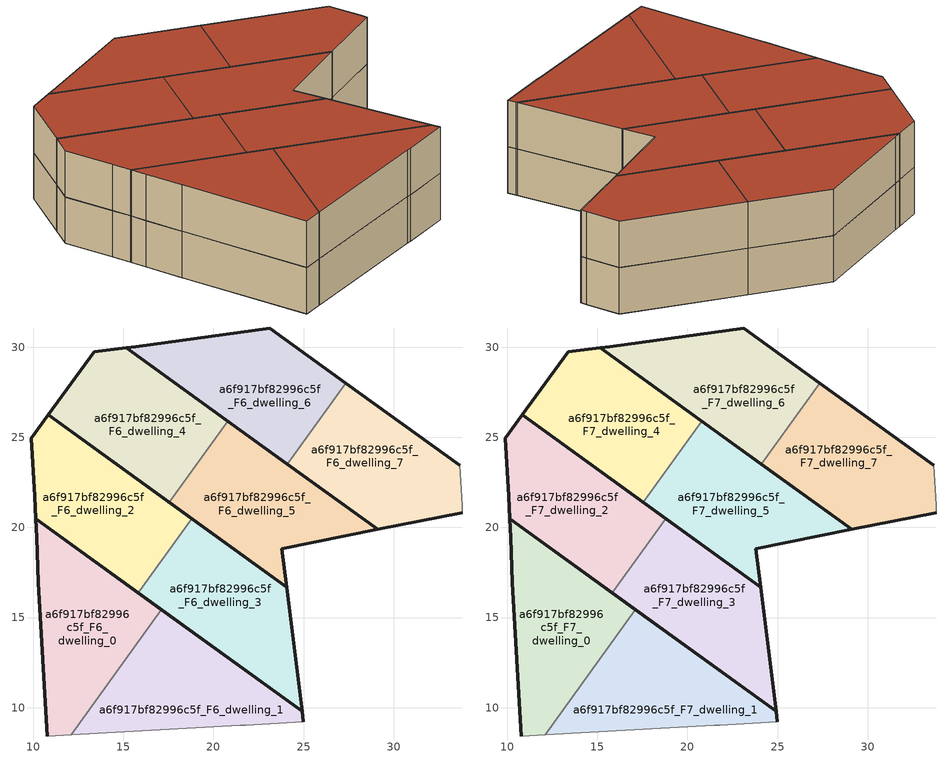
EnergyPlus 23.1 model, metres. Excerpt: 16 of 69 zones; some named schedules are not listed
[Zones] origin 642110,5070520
a6f917bf82996c5f_F6_dwelling_0
 floor to a6f917bf82996c5f_F5_dwelling_0 (EU_floor_Construction): 12.1,8.5 17.11,15.44 10.14,20.48 10.19,19.43 10.29,16.97 10.29,16.93 10.79,8.43 z18
 wall outside (EU_wall_Construction): 10.79,8.43 10.29,16.93 10.29,16.97 10.19,19.43 10.14,20.48 17.11,15.44 z18:21
 wall adiabatic (EU_wall_Construction): 12.1,8.5 10.79,8.43 z18:21
 wall to a6f917bf82996c5f_F6_dwelling_1 (EU_wall_Construction): 17.11,15.44 12.1,8.5 z18:21
a6f917bf82996c5f_F6_dwelling_1
 floor to a6f917bf82996c5f_F5_dwelling_1 (EU_floor_Construction): 24.99,9.22 24.92,9.8 17.11,15.44 12.1,8.5 21.49,9.02 21.79,9.02 z18
 wall outside (EU_wall_Construction): 17.11,15.44 24.92,9.8 24.99,9.22 z18:21
 wall adiabatic (EU_wall_Construction): 24.99,9.22 21.79,9.02 21.49,9.02 12.1,8.5 z18:21
a6f917bf82996c5f_F6_dwelling_2
 floor to a6f917bf82996c5f_F5_dwelling_2 (EU_floor_Construction): 15.82,16.37 18.8,20.49 10.84,26.24 9.89,24.94 10.09,21.74 10.14,20.48 z18
 wall outside (EU_wall_Construction): 15.82,16.37 10.14,20.48 10.09,21.74 9.89,24.94 10.84,26.24 18.8,20.49 z18:21
 wall to a6f917bf82996c5f_F6_dwelling_3 (EU_wall_Construction): 18.8,20.49 15.82,16.37 z18:21
a6f917bf82996c5f_F6_dwelling_3
 floor to a6f917bf82996c5f_F5_dwelling_3 (EU_floor_Construction): 24.92,9.8 24.06,16.69 18.8,20.49 15.82,16.37 z18
 wall outside (EU_wall_Construction): 18.8,20.49 24.06,16.69 24.92,9.8 15.82,16.37 z18:21
a6f917bf82996c5f_F6_dwelling_4
 floor to a6f917bf82996c5f_F5_dwelling_4 (EU_floor_Construction): 17.54,21.4 20.79,25.9 15.16,29.97 13.39,29.74 10.84,26.24 z18
 wall outside (EU_wall_Construction): 17.54,21.4 10.84,26.24 13.39,29.74 15.16,29.97 20.79,25.9 z18:21
 wall to a6f917bf82996c5f_F6_dwelling_5 (EU_wall_Construction): 20.79,25.9 17.54,21.4 z18:21
a6f917bf82996c5f_F6_dwelling_5
 floor to a6f917bf82996c5f_F5_dwelling_5 (EU_floor_Construction): 29.11,19.89 20.79,25.9 17.54,21.4 24.06,16.69 23.8,18.83 z18
 wall outside (EU_wall_Construction): 20.79,25.9 29.11,19.89 23.8,18.83 24.06,16.69 17.54,21.4 z18:21
a6f917bf82996c5f_F6_dwelling_6
 floor to a6f917bf82996c5f_F5_dwelling_6 (EU_floor_Construction): 24.1,23.52 27.34,28.01 23.11,31.07 15.69,30.04 15.16,29.97 z18
 wall outside (EU_wall_Construction): 24.1,23.52 15.16,29.97 15.69,30.04 23.11,31.07 27.34,28.01 z18:21
 wall to a6f917bf82996c5f_F6_dwelling_7 (EU_wall_Construction): 27.34,28.01 24.1,23.52 z18:21
a6f917bf82996c5f_F6_dwelling_7
 floor to a6f917bf82996c5f_F5_dwelling_7 (EU_floor_Construction): 33.81,20.83 33.81,21.23 33.67,23.44 27.34,28.01 24.1,23.52 29.11,19.89 z18
 wall outside (EU_wall_Construction): 33.81,20.83 29.11,19.89 24.1,23.52 / 27.34,28.01 33.67,23.44 z18:21
 wall adiabatic (EU_wall_Construction): 33.67,23.44 33.81,21.23 33.81,20.83 z18:21
a6f917bf82996c5f_F7_dwelling_0
 floor to a6f917bf82996c5f_F6_dwelling_0 (EU_floor_Construction): 12.1,8.5 17.11,15.44 10.14,20.48 10.19,19.43 10.29,16.97 10.29,16.93 10.79,8.43 z21
 wall outside (EU_wall_Construction): 10.79,8.43 10.29,16.93 10.29,16.97 10.19,19.43 10.14,20.48 17.11,15.44 z21:24
 wall adiabatic (EU_wall_Construction): 12.1,8.5 10.79,8.43 z21:24
 wall to a6f917bf82996c5f_F7_dwelling_1 (EU_wall_Construction): 17.11,15.44 12.1,8.5 z21:24
 roof outside (EU_roof_Construction): 17.11,15.44 12.1,8.5 10.79,8.43 10.29,16.93 10.29,16.97 10.19,19.43 10.14,20.48 z24
a6f917bf82996c5f_F7_dwelling_1
 floor to a6f917bf82996c5f_F6_dwelling_1 (EU_floor_Construction): 24.99,9.22 24.92,9.8 17.11,15.44 12.1,8.5 21.49,9.02 21.79,9.02 z21
 wall outside (EU_wall_Construction): 17.11,15.44 24.92,9.8 24.99,9.22 z21:24
 wall adiabatic (EU_wall_Construction): 24.99,9.22 21.79,9.02 21.49,9.02 12.1,8.5 z21:24
 roof outside (EU_roof_Construction): 24.92,9.8 24.99,9.22 21.79,9.02 21.49,9.02 12.1,8.5 17.11,15.44 z24
a6f917bf82996c5f_F7_dwelling_2
 floor to a6f917bf82996c5f_F6_dwelling_2 (EU_floor_Construction): 15.82,16.37 18.8,20.49 10.84,26.24 9.89,24.94 10.09,21.74 10.14,20.48 z21
 wall outside (EU_wall_Construction): 15.82,16.37 10.14,20.48 10.09,21.74 9.89,24.94 10.84,26.24 18.8,20.49 z21:24
 wall to a6f917bf82996c5f_F7_dwelling_3 (EU_wall_Construction): 18.8,20.49 15.82,16.37 z21:24
 roof outside (EU_roof_Construction): 18.8,20.49 15.82,16.37 10.14,20.48 10.09,21.74 9.89,24.94 10.84,26.24 z24
a6f917bf82996c5f_F7_dwelling_3
 floor to a6f917bf82996c5f_F6_dwelling_3 (EU_floor_Construction): 24.92,9.8 24.06,16.69 18.8,20.49 15.82,16.37 z21
 wall outside (EU_wall_Construction): 18.8,20.49 24.06,16.69 24.92,9.8 15.82,16.37 z21:24
 roof outside (EU_roof_Construction): 24.06,16.69 24.92,9.8 15.82,16.37 18.8,20.49 z24
a6f917bf82996c5f_F7_dwelling_4
 floor to a6f917bf82996c5f_F6_dwelling_4 (EU_floor_Construction): 17.54,21.4 20.79,25.9 15.16,29.97 13.39,29.74 10.84,26.24 z21
 wall outside (EU_wall_Construction): 17.54,21.4 10.84,26.24 13.39,29.74 15.16,29.97 20.79,25.9 z21:24
 wall to a6f917bf82996c5f_F7_dwelling_5 (EU_wall_Construction): 20.79,25.9 17.54,21.4 z21:24
 roof outside (EU_roof_Construction): 20.79,25.9 17.54,21.4 10.84,26.24 13.39,29.74 15.16,29.97 z24
a6f917bf82996c5f_F7_dwelling_5
 floor to a6f917bf82996c5f_F6_dwelling_5 (EU_floor_Construction): 29.11,19.89 20.79,25.9 17.54,21.4 24.06,16.69 23.8,18.83 z21
 wall outside (EU_wall_Construction): 20.79,25.9 29.11,19.89 23.8,18.83 24.06,16.69 17.54,21.4 z21:24
 roof outside (EU_roof_Construction): 29.11,19.89 23.8,18.83 24.06,16.69 17.54,21.4 20.79,25.9 z24
a6f917bf82996c5f_F7_dwelling_6
 floor to a6f917bf82996c5f_F6_dwelling_6 (EU_floor_Construction): 24.1,23.52 27.34,28.01 23.11,31.07 15.69,30.04 15.16,29.97 z21
 wall outside (EU_wall_Construction): 24.1,23.52 15.16,29.97 15.69,30.04 23.11,31.07 27.34,28.01 z21:24
 wall to a6f917bf82996c5f_F7_dwelling_7 (EU_wall_Construction): 27.34,28.01 24.1,23.52 z21:24
 roof outside (EU_roof_Construction): 27.34,28.01 24.1,23.52 15.16,29.97 15.69,30.04 23.11,31.07 z24
a6f917bf82996c5f_F7_dwelling_7
 floor to a6f917bf82996c5f_F6_dwelling_7 (EU_floor_Construction): 33.81,20.83 33.81,21.23 33.67,23.44 27.34,28.01 24.1,23.52 29.11,19.89 z21
 wall outside (EU_wall_Construction): 33.81,20.83 29.11,19.89 24.1,23.52 / 27.34,28.01 33.67,23.44 z21:24
 wall adiabatic (EU_wall_Construction): 33.67,23.44 33.81,21.23 33.81,20.83 z21:24
 roof outside (EU_roof_Construction): 33.67,23.44 33.81,21.23 33.81,20.83 29.11,19.89 24.1,23.52 27.34,28.01 z24
[Building]
EU S2 Campaign: North Axis=0; Terrain=City; Solar Distribution=FullExterior
[Site:Location]
Lyon-Bron: Latitude=45.75; Longitude=5; Time Zone=1; Elevation=198
[SizingPeriod:WeatherFileDays]
AnnualSizingPeriod: Begin Month=1; Begin Day of Month=1; End Month=12; End Day of Month=31; Day of Week for Start Day=Monday; Use Weather File Daylight Saving Period=No; Use Weather File Rain and Snow Indicators=No
[MATERIAL]
EU_InternalMass_Material: Roughness=MediumRough; Thickness=0.1; Conductivity=1; Density=1800; Specific Heat=900; Thermal Absorptance=0.9; Solar Absorptance=0.7; Visible Absorptance=0.7
[MATERIAL:NOMASS] Roughness=MediumRough; Thermal Absorptance=0.9; Solar Absorptance=0.7; Visible Absorptance=0.7
Name | Thermal Resistance
EU_wall_NoMass | 1.97775
EU_roof_NoMass | 1.81626
EU_floor_NoMass | 1.84812
[CONSTRUCTION]
EU_wall_Construction: EU_wall_NoMass
EU_roof_Construction: EU_roof_NoMass
EU_floor_Construction: EU_floor_NoMass
EU_InternalMass_Construction: EU_InternalMass_Material
[ZONE] Type=1; Multiplier=1; Ceiling Height=autocalculate; Floor Area=autocalculate; Part of Total Floor Area=Yes
Name | Volume
a6f917bf82996c5f_F6_dwelling_0; a6f917bf82996c5f_F7_dwelling_0 | 135.089
a6f917bf82996c5f_F6_dwelling_1; a6f917bf82996c5f_F7_dwelling_1 | 135.078
a6f917bf82996c5f_F6_dwelling_2; a6f917bf82996c5f_F7_dwelling_2 | 135.057
a6f917bf82996c5f_F6_dwelling_3; a6f917bf82996c5f_F7_dwelling_3 | 135.07
a6f917bf82996c5f_F6_dwelling_4; a6f917bf82996c5f_F7_dwelling_4 | 135.064
a6f917bf82996c5f_F6_dwelling_5; a6f917bf82996c5f_F7_dwelling_5 | 135.063
a6f917bf82996c5f_F6_dwelling_6; a6f917bf82996c5f_F7_dwelling_6 | 135.075
a6f917bf82996c5f_F6_dwelling_7; a6f917bf82996c5f_F7_dwelling_7 | 135.065
[INTERNALMASS] Construction=EU_InternalMass_Construction
Name | Zone or ZoneList | Surface Area
a6f917bf82996c5f_F6_dwelling_0_EU_InternalMass | a6f917bf82996c5f_F6_dwelling_0 | 50.6552
a6f917bf82996c5f_F6_dwelling_1_EU_InternalMass | a6f917bf82996c5f_F6_dwelling_1 | 50.6547
a6f917bf82996c5f_F6_dwelling_2_EU_InternalMass | a6f917bf82996c5f_F6_dwelling_2 | 50.6448
a6f917bf82996c5f_F6_dwelling_3_EU_InternalMass | a6f917bf82996c5f_F6_dwelling_3 | 50.6486
a6f917bf82996c5f_F6_dwelling_4_EU_InternalMass | a6f917bf82996c5f_F6_dwelling_4 | 50.6503
a6f917bf82996c5f_F6_dwelling_5_EU_InternalMass | a6f917bf82996c5f_F6_dwelling_5 | 50.6526
a6f917bf82996c5f_F6_dwelling_6_EU_InternalMass | a6f917bf82996c5f_F6_dwelling_6 | 50.6549
a6f917bf82996c5f_F6_dwelling_7_EU_InternalMass | a6f917bf82996c5f_F6_dwelling_7 | 50.6523
a6f917bf82996c5f_F7_dwelling_0_EU_InternalMass | a6f917bf82996c5f_F7_dwelling_0 | 50.6552
a6f917bf82996c5f_F7_dwelling_1_EU_InternalMass | a6f917bf82996c5f_F7_dwelling_1 | 50.6547
a6f917bf82996c5f_F7_dwelling_2_EU_InternalMass | a6f917bf82996c5f_F7_dwelling_2 | 50.6448
a6f917bf82996c5f_F7_dwelling_3_EU_InternalMass | a6f917bf82996c5f_F7_dwelling_3 | 50.6486
a6f917bf82996c5f_F7_dwelling_4_EU_InternalMass | a6f917bf82996c5f_F7_dwelling_4 | 50.6503
a6f917bf82996c5f_F7_dwelling_5_EU_InternalMass | a6f917bf82996c5f_F7_dwelling_5 | 50.6526
a6f917bf82996c5f_F7_dwelling_6_EU_InternalMass | a6f917bf82996c5f_F7_dwelling_6 | 50.6549
a6f917bf82996c5f_F7_dwelling_7_EU_InternalMass | a6f917bf82996c5f_F7_dwelling_7 | 50.6523
[OTHEREQUIPMENT] Fuel Type=Electricity; Design Level Calculation Method=Watts/Area; Power per Zone Floor Area=1; Fraction Latent=0; Fraction Radiant=0; Fraction Lost=0; Carbon Dioxide Generation Rate=0; EndUse Subcategory=EU_Step8_InternalGains
Name | Zone or ZoneList or Space or SpaceList | Schedule
EU_Step8_InternalGain_a6f917bf82996c5f_F6_dwelling_0_f000 | a6f917bf82996c5f_F6_dwelling_0 | EU_Step8_GainSchedule_a6f917bf82996c5f_F6_dwelling_0_f000
EU_Step8_InternalGain_a6f917bf82996c5f_F6_dwelling_1_f000 | a6f917bf82996c5f_F6_dwelling_1 | EU_Step8_GainSchedule_a6f917bf82996c5f_F6_dwelling_1_f000
EU_Step8_InternalGain_a6f917bf82996c5f_F6_dwelling_2_f000 | a6f917bf82996c5f_F6_dwelling_2 | EU_Step8_GainSchedule_a6f917bf82996c5f_F6_dwelling_2_f000
EU_Step8_InternalGain_a6f917bf82996c5f_F6_dwelling_3_f000 | a6f917bf82996c5f_F6_dwelling_3 | EU_Step8_GainSchedule_a6f917bf82996c5f_F6_dwelling_3_f000
EU_Step8_InternalGain_a6f917bf82996c5f_F6_dwelling_4_f000 | a6f917bf82996c5f_F6_dwelling_4 | EU_Step8_GainSchedule_a6f917bf82996c5f_F6_dwelling_4_f000
EU_Step8_InternalGain_a6f917bf82996c5f_F6_dwelling_5_f000 | a6f917bf82996c5f_F6_dwelling_5 | EU_Step8_GainSchedule_a6f917bf82996c5f_F6_dwelling_5_f000
EU_Step8_InternalGain_a6f917bf82996c5f_F6_dwelling_6_f000 | a6f917bf82996c5f_F6_dwelling_6 | EU_Step8_GainSchedule_a6f917bf82996c5f_F6_dwelling_6_f000
EU_Step8_InternalGain_a6f917bf82996c5f_F6_dwelling_7_f000 | a6f917bf82996c5f_F6_dwelling_7 | EU_Step8_GainSchedule_a6f917bf82996c5f_F6_dwelling_7_f000
EU_Step8_InternalGain_a6f917bf82996c5f_F7_dwelling_0_f000 | a6f917bf82996c5f_F7_dwelling_0 | EU_Step8_GainSchedule_a6f917bf82996c5f_F7_dwelling_0_f000
EU_Step8_InternalGain_a6f917bf82996c5f_F7_dwelling_1_f000 | a6f917bf82996c5f_F7_dwelling_1 | EU_Step8_GainSchedule_a6f917bf82996c5f_F7_dwelling_1_f000
EU_Step8_InternalGain_a6f917bf82996c5f_F7_dwelling_2_f000 | a6f917bf82996c5f_F7_dwelling_2 | EU_Step8_GainSchedule_a6f917bf82996c5f_F7_dwelling_2_f000
EU_Step8_InternalGain_a6f917bf82996c5f_F7_dwelling_3_f000 | a6f917bf82996c5f_F7_dwelling_3 | EU_Step8_GainSchedule_a6f917bf82996c5f_F7_dwelling_3_f000
EU_Step8_InternalGain_a6f917bf82996c5f_F7_dwelling_4_f000 | a6f917bf82996c5f_F7_dwelling_4 | EU_Step8_GainSchedule_a6f917bf82996c5f_F7_dwelling_4_f000
EU_Step8_InternalGain_a6f917bf82996c5f_F7_dwelling_5_f000 | a6f917bf82996c5f_F7_dwelling_5 | EU_Step8_GainSchedule_a6f917bf82996c5f_F7_dwelling_5_f000
EU_Step8_InternalGain_a6f917bf82996c5f_F7_dwelling_6_f000 | a6f917bf82996c5f_F7_dwelling_6 | EU_Step8_GainSchedule_a6f917bf82996c5f_F7_dwelling_6_f000
EU_Step8_InternalGain_a6f917bf82996c5f_F7_dwelling_7_f000 | a6f917bf82996c5f_F7_dwelling_7 | EU_Step8_GainSchedule_a6f917bf82996c5f_F7_dwelling_7_f000
[ZONEVENTILATION:DESIGNFLOWRATE] Schedule=EU_AlwaysOn; Design Flow Rate Calculation Method=AirChanges/Hour; Air Changes per Hour=0.759424; Ventilation Type=Natural; Fan Pressure Rise=0; Fan Total Efficiency=1; Constant Term Coefficient=1; Temperature Term Coefficient=0; Velocity Term Coefficient=0; Velocity Squared Term Coefficient=0; Minimum Indoor Temperature=-100; Maximum Indoor Temperature=100; Delta Temperature=-100; Minimum Outdoor Temperature=-100; Maximum Outdoor Temperature=100; Maximum Wind Speed=40
Name | Zone or ZoneList or Space or SpaceList
EU_ConstantAir_a6f917bf82996c5f_F6_dwelling_0 | a6f917bf82996c5f_F6_dwelling_0
EU_ConstantAir_a6f917bf82996c5f_F6_dwelling_1 | a6f917bf82996c5f_F6_dwelling_1
EU_ConstantAir_a6f917bf82996c5f_F6_dwelling_2 | a6f917bf82996c5f_F6_dwelling_2
EU_ConstantAir_a6f917bf82996c5f_F6_dwelling_3 | a6f917bf82996c5f_F6_dwelling_3
EU_ConstantAir_a6f917bf82996c5f_F6_dwelling_4 | a6f917bf82996c5f_F6_dwelling_4
EU_ConstantAir_a6f917bf82996c5f_F6_dwelling_5 | a6f917bf82996c5f_F6_dwelling_5
EU_ConstantAir_a6f917bf82996c5f_F6_dwelling_6 | a6f917bf82996c5f_F6_dwelling_6
EU_ConstantAir_a6f917bf82996c5f_F6_dwelling_7 | a6f917bf82996c5f_F6_dwelling_7
EU_ConstantAir_a6f917bf82996c5f_F7_dwelling_0 | a6f917bf82996c5f_F7_dwelling_0
EU_ConstantAir_a6f917bf82996c5f_F7_dwelling_1 | a6f917bf82996c5f_F7_dwelling_1
EU_ConstantAir_a6f917bf82996c5f_F7_dwelling_2 | a6f917bf82996c5f_F7_dwelling_2
EU_ConstantAir_a6f917bf82996c5f_F7_dwelling_3 | a6f917bf82996c5f_F7_dwelling_3
EU_ConstantAir_a6f917bf82996c5f_F7_dwelling_4 | a6f917bf82996c5f_F7_dwelling_4
EU_ConstantAir_a6f917bf82996c5f_F7_dwelling_5 | a6f917bf82996c5f_F7_dwelling_5
EU_ConstantAir_a6f917bf82996c5f_F7_dwelling_6 | a6f917bf82996c5f_F7_dwelling_6
EU_ConstantAir_a6f917bf82996c5f_F7_dwelling_7 | a6f917bf82996c5f_F7_dwelling_7
[HVACTEMPLATE:ZONE:IDEALLOADSAIRSYSTEM] System Availability Schedule=EU_AlwaysOn; Maximum Heating Supply Air Temperature=50; Minimum Cooling Supply Air Temperature=13; Maximum Heating Supply Air Humidity Ratio=0.0156; Minimum Cooling Supply Air Humidity Ratio=0.0077; Heating Limit=NoLimit; Cooling Limit=NoLimit; Heating Availability Schedule=EU_AlwaysOn; Cooling Availability Schedule=EU_CoolingOff; Dehumidification Control Type=ConstantSensibleHeatRatio; Cooling Sensible Heat Ratio=0.7; Dehumidification Setpoint=60; Humidification Control Type=None; Humidification Setpoint=30; Outdoor Air Method=None; Outdoor Air Flow Rate per Person=0.00944; Outdoor Air Flow Rate per Zone Floor Area=0; Outdoor Air Flow Rate per Zone=0; Demand Controlled Ventilation Type=None; Outdoor Air Economizer Type=NoEconomizer; Heat Recovery Type=None; Sensible Heat Recovery Effectiveness=0.7; Latent Heat Recovery Effectiveness=0.65
Name | Template Thermostat
a6f917bf82996c5f_F6_dwelling_0 | EU_HeatOnly_a6f917bf82996c5f_F6_dwelling_0
a6f917bf82996c5f_F6_dwelling_1 | EU_HeatOnly_a6f917bf82996c5f_F6_dwelling_1
a6f917bf82996c5f_F6_dwelling_2 | EU_HeatOnly_a6f917bf82996c5f_F6_dwelling_2
a6f917bf82996c5f_F6_dwelling_3 | EU_HeatOnly_a6f917bf82996c5f_F6_dwelling_3
a6f917bf82996c5f_F6_dwelling_4 | EU_HeatOnly_a6f917bf82996c5f_F6_dwelling_4
a6f917bf82996c5f_F6_dwelling_5 | EU_HeatOnly_a6f917bf82996c5f_F6_dwelling_5
a6f917bf82996c5f_F6_dwelling_6 | EU_HeatOnly_a6f917bf82996c5f_F6_dwelling_6
a6f917bf82996c5f_F6_dwelling_7 | EU_HeatOnly_a6f917bf82996c5f_F6_dwelling_7
a6f917bf82996c5f_F7_dwelling_0 | EU_HeatOnly_a6f917bf82996c5f_F7_dwelling_0
a6f917bf82996c5f_F7_dwelling_1 | EU_HeatOnly_a6f917bf82996c5f_F7_dwelling_1
a6f917bf82996c5f_F7_dwelling_2 | EU_HeatOnly_a6f917bf82996c5f_F7_dwelling_2
a6f917bf82996c5f_F7_dwelling_3 | EU_HeatOnly_a6f917bf82996c5f_F7_dwelling_3
a6f917bf82996c5f_F7_dwelling_4 | EU_HeatOnly_a6f917bf82996c5f_F7_dwelling_4
a6f917bf82996c5f_F7_dwelling_5 | EU_HeatOnly_a6f917bf82996c5f_F7_dwelling_5
a6f917bf82996c5f_F7_dwelling_6 | EU_HeatOnly_a6f917bf82996c5f_F7_dwelling_6
a6f917bf82996c5f_F7_dwelling_7 | EU_HeatOnly_a6f917bf82996c5f_F7_dwelling_7
[SIZING:ZONE] Zone Cooling Design Supply Air Temperature Input Method=SupplyAirTemperature; Zone Cooling Design Supply Air Temperature=13; Zone Heating Design Supply Air Temperature Input Method=SupplyAirTemperature; Zone Heating Design Supply Air Temperature=50; Zone Cooling Design Supply Air Humidity Ratio=0.008; Zone Heating Design Supply Air Humidity Ratio=0.008; Cooling Design Air Flow Method=DesignDay; Cooling Design Air Flow Rate=0; Cooling Minimum Air Flow per Zone Floor Area=0.000762; Cooling Minimum Air Flow=0; Cooling Minimum Air Flow Fraction=0.2; Heating Design Air Flow Method=DesignDay; Heating Design Air Flow Rate=0; Heating Maximum Air Flow per Zone Floor Area=0.002032; Heating Maximum Air Flow=0.141576; Heating Maximum Air Flow Fraction=0.3; Account for Dedicated Outdoor Air System=No; Dedicated Outdoor Air System Control Strategy=NeutralSupplyAir; Dedicated Outdoor Air Low Setpoint Temperature for Design=autosize; Dedicated Outdoor Air High Setpoint Temperature for Design=autosize; Zone Load Sizing Method=Sensible Load Only No Latent Load; Zone Latent Cooling Design Supply Air Humidity Ratio Input Method=HumidityRatioDifference; Zone Cooling Design Supply Air Humidity Ratio Difference=0.005; Zone Latent Heating Design Supply Air Humidity Ratio Input Method=HumidityRatioDifference; Zone Humidification Design Supply Air Humidity Ratio Difference=0.005
a6f917bf82996c5f_F6_dwelling_0; a6f917bf82996c5f_F6_dwelling_1; a6f917bf82996c5f_F6_dwelling_2; a6f917bf82996c5f_F6_dwelling_3; a6f917bf82996c5f_F6_dwelling_4; a6f917bf82996c5f_F6_dwelling_5; a6f917bf82996c5f_F6_dwelling_6; a6f917bf82996c5f_F6_dwelling_7; a6f917bf82996c5f_F7_dwelling_0; a6f917bf82996c5f_F7_dwelling_1; a6f917bf82996c5f_F7_dwelling_2; a6f917bf82996c5f_F7_dwelling_3; a6f917bf82996c5f_F7_dwelling_4; a6f917bf82996c5f_F7_dwelling_5; a6f917bf82996c5f_F7_dwelling_6; a6f917bf82996c5f_F7_dwelling_7
[SCHEDULE:FILE] Column Number=1; Rows to Skip at Top=0; Number of Hours of Data=8760; Column Separator=Comma; Interpolate to Timestep=No; Minutes per Item=60; Adjust Schedule for Daylight Savings=Yes
Name | File
EU_Step8_GainSchedule_a6f917bf82996c5f_F6_dwelling_0_f000 | ../../schedules/a6f917bf82996c5f/a6f917bf82996c5f_F6_dwelling_0_f000_gain.csv
EU_Step8_GainSchedule_a6f917bf82996c5f_F6_dwelling_1_f000 | ../../schedules/a6f917bf82996c5f/a6f917bf82996c5f_F6_dwelling_1_f000_gain.csv
EU_Step8_GainSchedule_a6f917bf82996c5f_F6_dwelling_2_f000 | ../../schedules/a6f917bf82996c5f/a6f917bf82996c5f_F6_dwelling_2_f000_gain.csv
EU_Step8_GainSchedule_a6f917bf82996c5f_F6_dwelling_3_f000 | ../../schedules/a6f917bf82996c5f/a6f917bf82996c5f_F6_dwelling_3_f000_gain.csv
